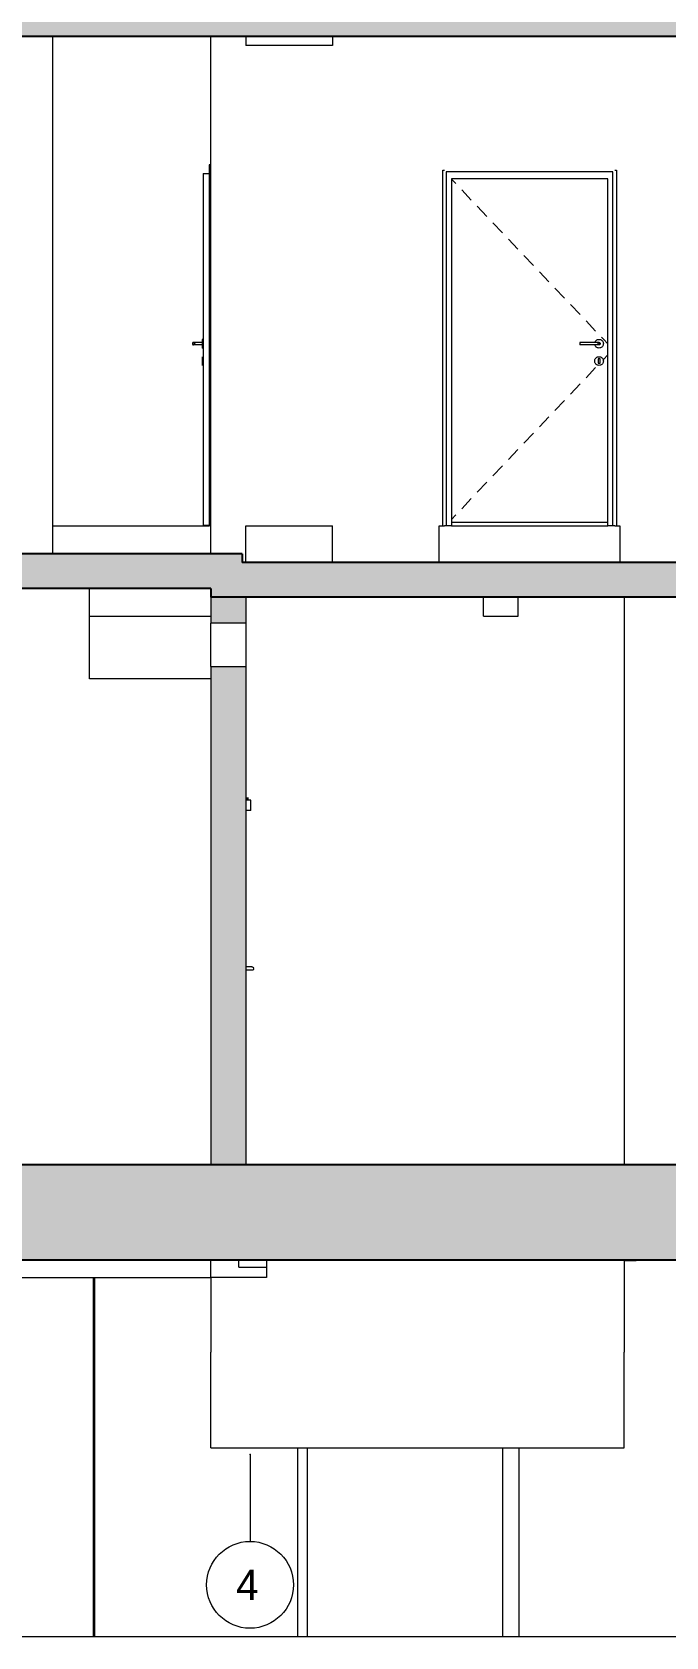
# Model space of a CAD drawing. Header units: metres. Extents: x -35.7 to 3.2, y -7 to 21.5.
# Drawn here: x -7.25 to -3.61, y -6.55 to 2.7 of the extents above; entities that cross this region are included whole.
import ezdxf

# ---------------------------------------------------------------- set-up
doc = ezdxf.new("R2010")
doc.units = ezdxf.units.M
doc.header["$MEASUREMENT"] = 0
doc.linetypes.add('Raster', pattern=[0.004, 0.002, -0.001, 0, -0.001])
for name, color, linetype in [('F_Schnitt F RB_1_000 Achsraster', 7, 'Continuous'), ('F_Schnitt F RB_1_111 Wand Aussen - Bohrpfahlwand 80', 7, 'Continuous'), ('F_Schnitt F RB_1_120 Wand Innen tragend', 7, 'Continuous'), ('F_Schnitt F RB_1_210 Decke', 7, 'Continuous'), ('F_Schnitt F RB_1_260 Fundament', 7, 'Continuous'), ('F_Schnitt F RB_1_270 Deckendurchbruchsymbol', 7, 'Continuous')]:
    doc.layers.add(name, color=color, linetype=linetype)
doc.styles.add('ERSTELLTER_STIL_1', font='')
doc.styles.get('ERSTELLTER_STIL_1').set_extended_font_data('Eurostile')

msp = doc.modelspace()

# ---------------------------------------------------------------- hatches: boundary and pattern name
at = {"layer": 'F_Schnitt F RB_1_120 Wand Innen tragend', "linetype": 'Continuous', "lineweight": 0, "true_color": 0x000000}
for points in [[(-6.025, -0.56), (-6.225, -0.56), (-6.225, -0.71), (-6.025, -0.71)], [(-6.025, -3.83), (-6.025, -0.96), (-6.225, -0.96), (-6.225, -3.83)]]:
    msp.add_hatch(color=18, dxfattribs=at).paths.add_polyline_path(points)
at = {"layer": 'F_Schnitt F RB_1_210 Decke', "linetype": 'Continuous', "lineweight": 0, "true_color": 0x000000}
for points in [[(-14.87, 2.67), (-0.71, 2.67), (-0.71, 2.87), (-14.87, 2.87)], [(-14.47, -0.51), (-6.225, -0.51), (-6.225, -0.31), (-14.47, -0.31)], [(-6.225, -0.56), (-6.045, -0.56), (-6.045, -0.31), (-6.225, -0.31)], [(-6.045, -0.36), (-6.045, -0.56), (-3.11, -0.56), (-3.11, -0.36)]]:
    msp.add_hatch(color=18, dxfattribs=at).paths.add_polyline_path(points)
at = {"layer": 'F_Schnitt F RB_1_260 Fundament', "linetype": 'Continuous', "lineweight": 0, "true_color": 0x000000}
msp.add_hatch(color=18, dxfattribs=at).paths.add_polyline_path([(-9.355, -4.38), (-0.6, -4.38), (-0.6, -3.83), (-9.355, -3.83)])

# ---------------------------------------------------------------- linework, layer by layer
at = {"layer": 'F_Schnitt F RB_1_000 Achsraster', "color": 5, "linetype": 'Raster', "lineweight": 0, "ltscale": 1000}
msp.add_line((-6, -5.5), (-6, -6), dxfattribs=at)
at = {"layer": 'F_Schnitt F RB_1_000 Achsraster', "color": 5, "linetype": 'Continuous', "lineweight": 0, "ltscale": 1000}
msp.add_circle((-6, -6.25), 0.25, dxfattribs=at)
at = {"layer": 'F_Schnitt F RB_1_000 Achsraster', "color": 5, "linetype": 'Raster', "lineweight": 0, "ltscale": 1000}
msp.add_point((-6, -5.5), dxfattribs=at)
msp.add_point((-6, -5.5), dxfattribs=at)
at = {"layer": 'F_Schnitt F RB_1_111 Wand Aussen - Bohrpfahlwand 80', "color": 7, "linetype": 'Continuous', "lineweight": 18, "ltscale": 1000}
for p, q in [((-6.9036, -4.48), (-6.9036, -6.55)), ((-6.8963, -4.48), (-6.8963, -6.55)), ((-5.7266, -5.46), (-5.7266, -6.55)), ((-5.6713, -5.46), (-5.6713, -6.55)), ((-4.5467, -5.46), (-4.5467, -6.55)), ((-4.4522, -5.46), (-4.4522, -6.55)), ((-6.9036, -6.55), (-8.0489, -6.55)), ((-6.9001, -6.55), (-6.9036, -6.55)), ((-6.8963, -6.55), (-6.9001, -6.55)), ((-5.7266, -6.55), (-6.8963, -6.55)), ((-5.7001, -6.55), (-5.7266, -6.55)), ((-5.6713, -6.55), (-5.7001, -6.55)), ((-4.5467, -6.55), (-5.6713, -6.55)), ((-4.5453, -6.55), (-4.5467, -6.55)), ((-4.5001, -6.55), (-4.5453, -6.55)), ((-4.455, -6.55), (-4.5001, -6.55)), ((-4.4522, -6.55), (-4.455, -6.55)), ((-3.3544, -6.55), (-4.4522, -6.55))]:
    msp.add_line(p, q, dxfattribs=at)
at = {"layer": 'F_Schnitt F RB_1_120 Wand Innen tragend', "color": 7, "linetype": 'Continuous', "lineweight": 18, "ltscale": 1000}
for p, q in [((-7.135, -0.31), (-7.135, 2.67)), ((-6.225, -0.31), (-6.225, 2.67)), ((-6.925, -1.03), (-6.925, -0.51)), ((-6.225, -0.56), (-6.225, -0.71)), ((-6.025, -0.56), (-6.025, -0.71)), ((-3.845, -0.56), (-3.845, -3.83)), ((-6.025, -0.71), (-6.225, -0.71)), ((-6.225, -0.96), (-6.225, -3.83)), ((-6.225, -0.96), (-6.025, -0.96)), ((-6.025, -0.96), (-6.025, -3.83)), ((-6.225, -1.03), (-6.925, -1.03)), ((-5.905, -4.38), (-5.905, -4.48)), ((-3.845, -4.38), (-3.845, -4.91)), ((-5.905, -4.48), (-6.225, -4.48)), ((-6.225, -4.48), (-6.225, -4.91))]:
    msp.add_line(p, q, dxfattribs=at)
at = {"layer": 'F_Schnitt F RB_1_120 Wand Innen tragend', "color": 16, "linetype": 'Continuous', "lineweight": 13, "ltscale": 1000, "true_color": 0x7e0000}
for p, q in [((-6.025, 2.67), (-6.025, 2.6175)), ((-5.525, 2.6175), (-6.025, 2.6175)), ((-5.525, 2.67), (-5.525, 2.6175)), ((-6.225, -0.96), (-6.225, -0.71)), ((-6.025, -0.71), (-6.025, -0.96))]:
    msp.add_line(p, q, dxfattribs=at)
at = {"layer": 'F_Schnitt F RB_1_120 Wand Innen tragend', "color": 7, "linetype": 'Continuous', "lineweight": 13, "ltscale": 1000}
for p, q in [((-6.27, 1.88), (-6.27, -0.145)), ((-6.27, 1.88), (-6.235, 1.88)), ((-6.235, 1.93), (-6.235, -0.15)), ((-6.225, 1.93), (-6.235, 1.93)), ((-4.89, -0.15), (-4.89, 1.9)), ((-4.89, 1.9), (-4.88, 1.9)), ((-3.91, 1.89), (-4.87, 1.89)), ((-4.87, 1.89), (-4.87, -0.15)), ((-4.4701, 1.85), (-4.84, 1.85)), ((-4.84, 1.85), (-4.84, -0.13)), ((-4.3901, 1.85), (-4.4701, 1.85)), ((-3.94, 1.85), (-4.3901, 1.85)), ((-3.94, -0.13), (-3.94, 1.85)), ((-3.91, -0.15), (-3.91, 1.89)), ((-3.9, 1.9), (-3.89, 1.9)), ((-3.89, 1.9), (-3.89, -0.15)), ((-4.84, 1.8484), (-4.815, 1.8219)), ((-4.7806, 1.7857), (-4.7255, 1.7276)), ((-4.6911, 1.6913), (-4.6361, 1.6333)), ((-4.6017, 1.597), (-4.5466, 1.5389)), ((-4.5122, 1.5027), (-4.4572, 1.4446)), ((-4.4228, 1.4083), (-4.3677, 1.3503)), ((-4.3333, 1.314), (-4.2783, 1.2559)), ((-4.2439, 1.2196), (-4.1888, 1.1616)), ((-4.1544, 1.1253), (-4.0994, 1.0672)), ((-4.065, 1.031), (-4.0099, 0.9729)), ((-6.275, 0.925), (-6.275, 0.9246)), ((-6.27, 0.925), (-6.275, 0.925)), ((-6.275, 0.9246), (-6.275, 0.9235)), ((-3.9986, 0.9235), (-3.9943, 0.9246)), ((-3.9943, 0.9246), (-3.99, 0.925)), ((-3.99, 0.925), (-3.9857, 0.9246)), ((-3.9857, 0.9246), (-3.9814, 0.9235)), ((-3.9755, 0.9366), (-3.965, 0.9256)), ((-3.965, 0.9256), (-3.94, 0.8991)), ((-6.3319, 0.9012), (-6.332, 0.9)), ((-6.332, 0.9), (-6.3319, 0.8988)), ((-6.3316, 0.9024), (-6.3319, 0.9012)), ((-6.3319, 0.8988), (-6.3316, 0.8976)), ((-6.3311, 0.9035), (-6.3316, 0.9024)), ((-6.3316, 0.8976), (-6.3311, 0.8965)), ((-6.3304, 0.9045), (-6.3311, 0.9035)), ((-6.3311, 0.8965), (-6.3304, 0.8955)), ((-6.3295, 0.9054), (-6.3304, 0.9045)), ((-6.3304, 0.8955), (-6.3295, 0.8946)), ((-6.3285, 0.9061), (-6.3295, 0.9054)), ((-6.3295, 0.8946), (-6.3285, 0.8939)), ((-6.3286, 0.9012), (-6.3287, 0.9)), ((-6.3287, 0.9), (-6.3286, 0.8988)), ((-6.3284, 0.9024), (-6.3286, 0.9012)), ((-6.3286, 0.8988), (-6.3284, 0.8976)), ((-6.3274, 0.9066), (-6.3285, 0.9061)), ((-6.3285, 0.8939), (-6.3274, 0.8934)), ((-6.3279, 0.9035), (-6.3284, 0.9024)), ((-6.3284, 0.8976), (-6.3279, 0.8965)), ((-6.3273, 0.9045), (-6.3279, 0.9035)), ((-6.3279, 0.8965), (-6.3273, 0.8955)), ((-6.3262, 0.9069), (-6.3274, 0.9066)), ((-6.3274, 0.8934), (-6.3262, 0.8931)), ((-6.3265, 0.9054), (-6.3273, 0.9045)), ((-6.3273, 0.8955), (-6.3265, 0.8946)), ((-6.3256, 0.9061), (-6.3265, 0.9054)), ((-6.3265, 0.8946), (-6.3256, 0.8939)), ((-6.325, 0.907), (-6.3262, 0.9069)), ((-6.3262, 0.8931), (-6.325, 0.893)), ((-6.3225, 0.907), (-6.325, 0.907)), ((-6.3225, 0.893), (-6.325, 0.893)), ((-6.3155, 0.907), (-6.3225, 0.907)), ((-6.3155, 0.893), (-6.3225, 0.893)), ((-6.3189, 0.9024), (-6.3191, 0.9012)), ((-6.3191, 0.9012), (-6.3191, 0.9)), ((-6.3191, 0.9), (-6.3191, 0.8988)), ((-6.3191, 0.8988), (-6.3189, 0.8976)), ((-6.3186, 0.9035), (-6.3189, 0.9024)), ((-6.3189, 0.8976), (-6.3186, 0.8965)), ((-6.3183, 0.9045), (-6.3186, 0.9035)), ((-6.3186, 0.8965), (-6.3183, 0.8955)), ((-6.3178, 0.9054), (-6.3183, 0.9045)), ((-6.3183, 0.8955), (-6.3178, 0.8946)), ((-6.3173, 0.9061), (-6.3178, 0.9054)), ((-6.3178, 0.8946), (-6.3173, 0.8939)), ((-6.306, 0.907), (-6.3155, 0.907)), ((-6.306, 0.893), (-6.3155, 0.893)), ((-6.275, 0.907), (-6.306, 0.907)), ((-6.275, 0.893), (-6.306, 0.893)), ((-6.275, 0.9235), (-6.275, 0.9217)), ((-6.275, 0.9217), (-6.275, 0.9192)), ((-6.275, 0.9192), (-6.275, 0.9161)), ((-6.275, 0.9161), (-6.275, 0.9125)), ((-6.275, 0.9125), (-6.275, 0.9086)), ((-6.275, 0.9086), (-6.275, 0.9043)), ((-6.275, 0.9043), (-6.275, 0.9)), ((-6.275, 0.9), (-6.275, 0.8957)), ((-6.275, 0.8957), (-6.275, 0.8914)), ((-6.275, 0.8914), (-6.275, 0.8875)), ((-6.275, 0.8875), (-6.275, 0.8839)), ((-6.275, 0.8839), (-6.275, 0.8808)), ((-6.275, 0.8808), (-6.275, 0.8783)), ((-6.275, 0.8783), (-6.275, 0.8765)), ((-6.275, 0.8765), (-6.275, 0.8754)), ((-6.275, 0.8754), (-6.275, 0.875)), ((-6.27, 0.875), (-6.275, 0.875)), ((-4.1, 0.907), (-4.1, 0.9069)), ((-4.009, 0.907), (-4.1, 0.907)), ((-4.1, 0.9069), (-4.1, 0.9066)), ((-4.1, 0.9066), (-4.1, 0.9061)), ((-4.1, 0.9061), (-4.1, 0.9054)), ((-4.1, 0.9054), (-4.1, 0.9045)), ((-4.1, 0.9045), (-4.1, 0.9035)), ((-4.1, 0.9035), (-4.1, 0.9024)), ((-4.1, 0.9024), (-4.1, 0.9012)), ((-4.1, 0.9012), (-4.1, 0.9)), ((-4.1, 0.9), (-4.1, 0.8988)), ((-4.1, 0.8988), (-4.1, 0.8976)), ((-4.1, 0.8976), (-4.1, 0.8965)), ((-4.1, 0.8965), (-4.1, 0.8955)), ((-4.1, 0.8955), (-4.1, 0.8946)), ((-4.1, 0.8946), (-4.1, 0.8939)), ((-4.1, 0.8939), (-4.1, 0.8934)), ((-4.1, 0.8934), (-4.1, 0.8931)), ((-4.1, 0.8931), (-4.1, 0.893)), ((-4.009, 0.893), (-4.1, 0.893)), ((-4.0139, 0.907), (-4.0135, 0.9086)), ((-4.0135, 0.8914), (-4.0139, 0.893)), ((-4.0135, 0.9086), (-4.0117, 0.9125)), ((-4.0117, 0.8875), (-4.0135, 0.8914)), ((-4.0117, 0.9125), (-4.0092, 0.9161)), ((-4.0092, 0.8839), (-4.0117, 0.8875)), ((-4.0092, 0.9161), (-4.0061, 0.9192)), ((-4.0061, 0.8808), (-4.0092, 0.8839)), ((-3.9995, 0.907), (-4.009, 0.907)), ((-3.9995, 0.893), (-4.009, 0.893)), ((-4.0061, 0.9192), (-4.0025, 0.9217)), ((-4.0025, 0.8783), (-4.0061, 0.8808)), ((-4.0025, 0.9217), (-3.9986, 0.9235)), ((-3.9986, 0.8765), (-4.0025, 0.8783)), ((-3.9925, 0.907), (-3.9995, 0.907)), ((-3.9925, 0.893), (-3.9995, 0.893)), ((-3.9943, 0.8754), (-3.9986, 0.8765)), ((-3.9977, 0.9061), (-3.9972, 0.9054)), ((-3.9972, 0.8946), (-3.9977, 0.8939)), ((-3.9972, 0.9054), (-3.9967, 0.9045)), ((-3.9967, 0.8955), (-3.9972, 0.8946)), ((-3.9967, 0.9045), (-3.9964, 0.9035)), ((-3.9964, 0.8965), (-3.9967, 0.8955)), ((-3.9964, 0.9035), (-3.9961, 0.9024)), ((-3.9961, 0.8976), (-3.9964, 0.8965)), ((-3.9961, 0.9024), (-3.9959, 0.9012)), ((-3.9959, 0.8988), (-3.9961, 0.8976)), ((-3.9959, 0.9012), (-3.9959, 0.9)), ((-3.9959, 0.9), (-3.9959, 0.8988)), ((-3.99, 0.875), (-3.9943, 0.8754)), ((-3.99, 0.907), (-3.9925, 0.907)), ((-3.99, 0.893), (-3.9925, 0.893)), ((-3.99, 0.907), (-3.9888, 0.9069)), ((-3.9888, 0.8931), (-3.99, 0.893)), ((-3.9857, 0.8754), (-3.99, 0.875)), ((-3.9894, 0.9061), (-3.9885, 0.9054)), ((-3.9885, 0.8946), (-3.9894, 0.8939)), ((-3.9888, 0.9069), (-3.9876, 0.9066)), ((-3.9876, 0.8934), (-3.9888, 0.8931)), ((-3.9885, 0.9054), (-3.9877, 0.9045)), ((-3.9877, 0.8955), (-3.9885, 0.8946)), ((-3.9877, 0.9045), (-3.9871, 0.9035)), ((-3.9871, 0.8965), (-3.9877, 0.8955)), ((-3.9876, 0.9066), (-3.9865, 0.9061)), ((-3.9865, 0.8939), (-3.9876, 0.8934)), ((-3.9871, 0.9035), (-3.9866, 0.9024)), ((-3.9866, 0.8976), (-3.9871, 0.8965)), ((-3.9866, 0.9024), (-3.9864, 0.9012)), ((-3.9864, 0.8988), (-3.9866, 0.8976)), ((-3.9865, 0.9061), (-3.9855, 0.9054)), ((-3.9855, 0.8946), (-3.9865, 0.8939)), ((-3.9864, 0.9012), (-3.9863, 0.9)), ((-3.9863, 0.9), (-3.9864, 0.8988)), ((-3.9814, 0.8765), (-3.9857, 0.8754)), ((-3.9855, 0.9054), (-3.9846, 0.9045)), ((-3.9846, 0.8955), (-3.9855, 0.8946)), ((-3.9846, 0.9045), (-3.9839, 0.9035)), ((-3.9839, 0.8965), (-3.9846, 0.8955)), ((-3.9839, 0.9035), (-3.9834, 0.9024)), ((-3.9834, 0.8976), (-3.9839, 0.8965)), ((-3.9834, 0.9024), (-3.9831, 0.9012)), ((-3.9831, 0.8988), (-3.9834, 0.8976)), ((-3.9831, 0.9012), (-3.983, 0.9)), ((-3.983, 0.9), (-3.9831, 0.8988)), ((-3.9814, 0.9235), (-3.9775, 0.9217)), ((-3.9775, 0.8783), (-3.9814, 0.8765)), ((-3.9775, 0.9217), (-3.9739, 0.9192)), ((-3.9739, 0.8808), (-3.9775, 0.8783)), ((-3.9739, 0.9192), (-3.9708, 0.9161)), ((-3.9708, 0.8839), (-3.9739, 0.8808)), ((-3.9708, 0.9161), (-3.9683, 0.9125)), ((-3.9683, 0.8875), (-3.9708, 0.8839)), ((-3.9683, 0.9125), (-3.9665, 0.9086)), ((-3.9665, 0.8914), (-3.9683, 0.8875)), ((-3.9665, 0.9086), (-3.9654, 0.9043)), ((-3.9654, 0.8957), (-3.9665, 0.8914)), ((-3.9654, 0.9043), (-3.965, 0.9)), ((-3.965, 0.9), (-3.9654, 0.8957)), ((-3.965, 0.8094), (-3.94, 0.8359)), ((-6.275, 0.825), (-6.275, 0.8246)), ((-6.275, 0.8246), (-6.275, 0.8235)), ((-6.275, 0.8235), (-6.275, 0.8217)), ((-6.275, 0.8217), (-6.275, 0.8192)), ((-6.275, 0.8192), (-6.275, 0.8161)), ((-6.275, 0.8161), (-6.275, 0.8125)), ((-6.275, 0.8125), (-6.275, 0.8086)), ((-6.275, 0.8086), (-6.275, 0.8043)), ((-6.275, 0.8043), (-6.275, 0.8)), ((-6.275, 0.8), (-6.275, 0.7957)), ((-6.275, 0.7957), (-6.275, 0.7914)), ((-6.275, 0.7914), (-6.275, 0.7875)), ((-6.275, 0.7875), (-6.275, 0.7839)), ((-6.275, 0.7839), (-6.275, 0.7808)), ((-6.275, 0.7808), (-6.275, 0.7783)), ((-6.275, 0.7783), (-6.275, 0.7765)), ((-6.275, 0.7765), (-6.275, 0.7754)), ((-6.275, 0.7754), (-6.275, 0.775)), ((-4.065, 0.704), (-4.0099, 0.7621)), ((-4.015, 0.8), (-4.0146, 0.8043)), ((-4.0146, 0.7957), (-4.015, 0.8)), ((-4.0146, 0.8043), (-4.0135, 0.8086)), ((-4.0135, 0.7914), (-4.0146, 0.7957)), ((-4.0135, 0.8086), (-4.0117, 0.8125)), ((-4.0117, 0.7875), (-4.0135, 0.7914)), ((-4.0117, 0.8125), (-4.0092, 0.8161)), ((-4.0092, 0.7839), (-4.0117, 0.7875)), ((-4.0092, 0.8161), (-4.0061, 0.8192)), ((-4.0061, 0.7808), (-4.0092, 0.7839)), ((-4.0061, 0.8192), (-4.0025, 0.8217)), ((-4.0025, 0.7783), (-4.0061, 0.7808)), ((-4.0025, 0.8217), (-3.9986, 0.8235)), ((-3.9986, 0.7765), (-4.0025, 0.7783)), ((-3.9986, 0.8235), (-3.9943, 0.8246)), ((-3.9943, 0.7754), (-3.9986, 0.7765)), ((-3.984, 0.813), (-3.996, 0.813)), ((-3.996, 0.813), (-3.996, 0.787)), ((-3.996, 0.787), (-3.984, 0.787)), ((-3.9943, 0.8246), (-3.99, 0.825)), ((-3.99, 0.775), (-3.9943, 0.7754)), ((-3.99, 0.825), (-3.9857, 0.8246)), ((-3.9857, 0.7754), (-3.99, 0.775)), ((-3.9857, 0.8246), (-3.9814, 0.8235)), ((-3.9814, 0.7765), (-3.9857, 0.7754)), ((-3.984, 0.787), (-3.984, 0.813)), ((-3.9814, 0.8235), (-3.9775, 0.8217)), ((-3.9775, 0.7783), (-3.9814, 0.7765)), ((-3.9775, 0.8217), (-3.9739, 0.8192)), ((-3.9739, 0.7808), (-3.9775, 0.7783)), ((-3.9739, 0.8192), (-3.9708, 0.8161)), ((-3.9708, 0.7839), (-3.9739, 0.7808)), ((-3.9708, 0.8161), (-3.9683, 0.8125)), ((-3.9683, 0.7875), (-3.9708, 0.7839)), ((-3.9683, 0.8125), (-3.9665, 0.8086)), ((-3.9665, 0.7914), (-3.9683, 0.7875)), ((-3.9665, 0.8086), (-3.9654, 0.8043)), ((-3.9654, 0.7957), (-3.9665, 0.7914)), ((-3.9664, 0.808), (-3.965, 0.8094)), ((-3.9654, 0.8043), (-3.965, 0.8)), ((-3.965, 0.8), (-3.9654, 0.7957)), ((-4.1544, 0.6097), (-4.0994, 0.6678)), ((-4.2439, 0.5154), (-4.1888, 0.5734)), ((-4.3333, 0.421), (-4.2783, 0.4791)), ((-4.4228, 0.3267), (-4.3677, 0.3847)), ((-4.5122, 0.2323), (-4.4572, 0.2904)), ((-4.6017, 0.138), (-4.5466, 0.1961)), ((-4.6911, 0.0437), (-4.6361, 0.1017)), ((-4.7806, -0.0507), (-4.7255, 0.0074)), ((-4.84, -0.1134), (-4.815, -0.0869)), ((-6.27, -0.145), (-6.235, -0.145)), ((-6.225, -0.15), (-6.235, -0.15)), ((-4.91, -0.36), (-4.91, -0.15)), ((-4.91, -0.15), (-4.88, -0.15)), ((-4.87, -0.15), (-4.88, -0.15)), ((-4.84, -0.15), (-4.87, -0.15)), ((-3.94, -0.13), (-4.84, -0.13)), ((-4.84, -0.13), (-4.84, -0.15)), ((-4.84, -0.15), (-3.94, -0.15)), ((-3.94, -0.15), (-3.94, -0.13)), ((-3.91, -0.15), (-3.94, -0.15)), ((-3.9, -0.15), (-3.91, -0.15)), ((-3.9, -0.15), (-3.87, -0.15)), ((-3.87, -0.15), (-3.87, -0.36)), ((-6.0238, -1.718), (-6.025, -1.718)), ((-6.0238, -1.722), (-6.025, -1.722)), ((-5.996, -1.73), (-6.025, -1.73)), ((-6.0216, -1.718), (-6.0238, -1.718)), ((-6.0216, -1.722), (-6.0238, -1.722)), ((-6.0193, -1.718), (-6.0216, -1.718)), ((-6.0193, -1.722), (-6.0216, -1.722)), ((-6.0172, -1.718), (-6.0193, -1.718)), ((-6.0172, -1.722), (-6.0193, -1.722)), ((-6.0152, -1.718), (-6.0172, -1.718)), ((-6.0152, -1.722), (-6.0172, -1.722)), ((-6.0134, -1.718), (-6.0152, -1.718)), ((-6.0134, -1.722), (-6.0152, -1.722)), ((-6.012, -1.718), (-6.0134, -1.718)), ((-6.012, -1.722), (-6.0134, -1.722)), ((-6.0108, -1.718), (-6.012, -1.718)), ((-6.0108, -1.722), (-6.012, -1.722)), ((-6.01, -1.718), (-6.0108, -1.718)), ((-6.01, -1.722), (-6.0108, -1.722)), ((-6.0096, -1.718), (-6.01, -1.718)), ((-6.0096, -1.722), (-6.01, -1.722)), ((-5.996, -1.79), (-5.996, -1.73)), ((-5.996, -1.79), (-6.025, -1.79)), ((-6.025, -2.69), (-6.024, -2.69)), ((-6.025, -2.71), (-6.024, -2.71)), ((-6.024, -2.69), (-6.024, -2.6902)), ((-6.014, -2.69), (-6.024, -2.69)), ((-6.024, -2.6902), (-6.024, -2.6906)), ((-6.024, -2.6906), (-6.024, -2.6913)), ((-6.024, -2.6913), (-6.024, -2.6923)), ((-6.024, -2.6923), (-6.024, -2.6936)), ((-6.024, -2.6936), (-6.024, -2.695)), ((-6.024, -2.695), (-6.024, -2.6966)), ((-6.024, -2.6966), (-6.024, -2.6983)), ((-6.024, -2.6983), (-6.024, -2.7)), ((-6.024, -2.7), (-6.024, -2.7017)), ((-6.024, -2.7017), (-6.024, -2.7034)), ((-6.024, -2.7034), (-6.024, -2.705)), ((-6.024, -2.705), (-6.024, -2.7064)), ((-6.024, -2.7064), (-6.024, -2.7077)), ((-6.024, -2.7077), (-6.024, -2.7087)), ((-6.024, -2.7087), (-6.024, -2.7094)), ((-6.024, -2.7094), (-6.024, -2.7098)), ((-6.024, -2.7098), (-6.024, -2.71)), ((-6.014, -2.71), (-6.024, -2.71)), ((-6.0075, -2.69), (-6.014, -2.69)), ((-6.0075, -2.71), (-6.014, -2.71)), ((-6.0015, -2.69), (-6.0075, -2.69)), ((-6.0015, -2.71), (-6.0075, -2.71)), ((-5.9963, -2.69), (-6.0015, -2.69)), ((-5.9963, -2.71), (-6.0015, -2.71)), ((-5.9923, -2.69), (-5.9963, -2.69)), ((-5.9923, -2.71), (-5.9963, -2.71)), ((-5.9899, -2.69), (-5.9923, -2.69)), ((-5.9899, -2.71), (-5.9923, -2.71)), ((-5.989, -2.69), (-5.9899, -2.69)), ((-5.989, -2.71), (-5.9899, -2.71)), ((-5.989, -2.69), (-5.9873, -2.6902)), ((-5.9873, -2.7098), (-5.989, -2.71)), ((-5.9873, -2.6902), (-5.9856, -2.6906)), ((-5.9856, -2.7094), (-5.9873, -2.7098)), ((-5.9856, -2.6906), (-5.984, -2.6913)), ((-5.984, -2.7087), (-5.9856, -2.7094)), ((-5.984, -2.6913), (-5.9826, -2.6923)), ((-5.9826, -2.7077), (-5.984, -2.7087)), ((-5.9826, -2.6923), (-5.9813, -2.6936)), ((-5.9813, -2.7064), (-5.9826, -2.7077)), ((-5.9813, -2.6936), (-5.9803, -2.695)), ((-5.9803, -2.705), (-5.9813, -2.7064)), ((-5.9803, -2.695), (-5.9796, -2.6966)), ((-5.9796, -2.7034), (-5.9803, -2.705)), ((-5.9796, -2.6966), (-5.9792, -2.6983)), ((-5.9792, -2.7017), (-5.9796, -2.7034)), ((-5.9792, -2.6983), (-5.979, -2.7)), ((-5.979, -2.7), (-5.9792, -2.7017))]:
    msp.add_line(p, q, dxfattribs=at)
at = {"layer": 'F_Schnitt F RB_1_210 Decke', "color": 7, "linetype": 'Continuous', "lineweight": 25, "ltscale": 1000}
for p, q in [((-3.11, 2.67), (-14.69, 2.67)), ((-6.225, -0.31), (-14.47, -0.31)), ((-6.045, -0.31), (-6.225, -0.31)), ((-6.045, -0.31), (-6.045, -0.36)), ((-3.11, -0.36), (-6.045, -0.36)), ((-6.225, -0.51), (-14.47, -0.51)), ((-6.225, -0.51), (-6.225, -0.56)), ((-6.045, -0.56), (-6.225, -0.56)), ((-6.025, -0.56), (-6.045, -0.56)), ((-3.11, -0.56), (-6.025, -0.56))]:
    msp.add_line(p, q, dxfattribs=at)
at = {"layer": 'F_Schnitt F RB_1_260 Fundament', "color": 7, "linetype": 'Continuous', "lineweight": 25, "ltscale": 1000}
for p, q in [((-6.225, -3.83), (-8.775, -3.83)), ((-6.025, -3.83), (-6.225, -3.83)), ((-0.6, -3.83), (-6.025, -3.83)), ((-0.6, -4.38), (-9.355, -4.38))]:
    msp.add_line(p, q, dxfattribs=at)
at = {"layer": 'F_Schnitt F RB_1_260 Fundament', "color": 7, "linetype": 'Continuous', "lineweight": 13, "ltscale": 1000}
for p, q in [((-6.225, -4.48), (-6.225, -4.38)), ((-8.955, -4.48), (-6.225, -4.48)), ((-6.225, -5.46), (-6.225, -4.91)), ((-3.845, -5.46), (-3.845, -4.91)), ((-6.225, -5.46), (-3.845, -5.46))]:
    msp.add_line(p, q, dxfattribs=at)
at = {"layer": 'F_Schnitt F RB_1_260 Fundament', "color": 7, "linetype": 'Continuous', "lineweight": 18, "ltscale": 1000}
for p, q in [((-3.705, -4.3819), (-3.845, -4.3847)), ((-3.705, -4.38), (-3.705, -4.3819))]:
    msp.add_line(p, q, dxfattribs=at)
at = {"layer": 'F_Schnitt F RB_1_270 Deckendurchbruchsymbol', "color": 7, "linetype": 'Continuous', "lineweight": 13, "ltscale": 1000}
for p, q in [((-7.135, -0.15), (-6.235, -0.15)), ((-6.025, -0.15), (-5.525, -0.15)), ((-6.025, -0.36), (-6.025, -0.15)), ((-5.525, -0.36), (-5.525, -0.15)), ((-4.6555, -0.67), (-4.6555, -0.56)), ((-4.4555, -0.67), (-4.4555, -0.56)), ((-6.925, -0.67), (-6.225, -0.67)), ((-4.6555, -0.67), (-4.4555, -0.67)), ((-6.065, -4.42), (-6.065, -4.38)), ((-6.065, -4.42), (-5.905, -4.42))]:
    msp.add_line(p, q, dxfattribs=at)

# ---------------------------------------------------------------- texts
at = {"layer": 'F_Schnitt F RB_1_000 Achsraster', "color": 5, "linetype": 'Continuous', "lineweight": 0, "insert": (-6.0805, -6.1625), "char_height": 0.175, "attachment_point": 1, "style": 'ERSTELLTER_STIL_1'}
msp.add_mtext('\\A1;{\\pql;\\pt0;\\fEurostile|b0|i0|c0|p0;\\W1.000000;4}', dxfattribs=at)

doc.saveas('drawing.dxf')
